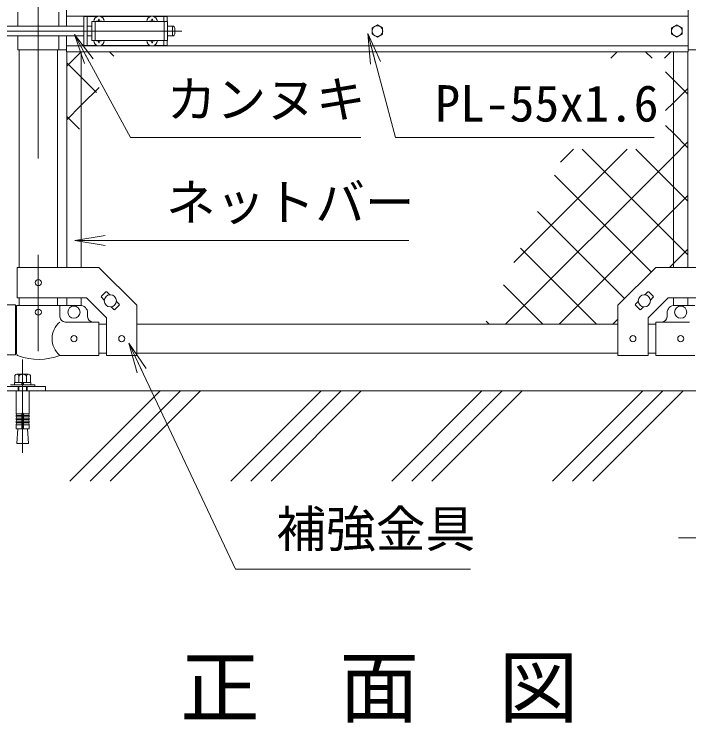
# Model space of a CAD drawing. Units: millimetres, scale not verified. Extents: x -4200 to 4200, y -2970 to 2970.
# Drawn here: x -2585 to -1696, y -477 to 459 of the extents above; entities that cross this region are included whole.
import ezdxf
from ezdxf.enums import TextEntityAlignment as Align

# ---------------------------------------------------------------- set-up
doc = ezdxf.new("R2010")
doc.units = ezdxf.units.MM
doc.header["$LTSCALE"] = 20
doc.linetypes.add('DASHED', pattern=[7.5, 6, -1.5])
doc.linetypes.add('USER1', pattern=[50.8, 31.75, -6.35, 6.35, -6.35])
doc.layers.add('0-0_D-TTL-TXT', color=7, linetype='Continuous')
for name, color, linetype, lineweight in [('0-1_D-BMK', 2, 'USER1', 13), ('0-2_D-STR1', 1, 'Continuous', 18), ('0-3_D-STR3', 3, 'Continuous', 13), ('0-4_D-STR-DIM', 7, 'Continuous', 9), ('0-5_0', 3, 'Continuous', 18), ('0-6_D-STR-TXT', 7, 'Continuous', 9), ('0-7_D-STR2', 7, 'Continuous', 9), ('0-9_D-BGD', 7, 'Continuous', 9)]:
    doc.layers.add(name, color=color, linetype=linetype, lineweight=lineweight)
doc.styles.add('ＭＳ ゴシック', font='')
doc.styles.get('ＭＳ ゴシック').set_extended_font_data('MS Gothic')

# ---------------------------------------------------------------- blocks, each defined once
blk = doc.blocks.new('_Open')
at = {"layer": '0-5_0', "color": 7, "lineweight": 9}
blk.add_line((-20, 3.33), (0, 0), dxfattribs=at)
blk.add_lwpolyline([(-20, -3.33), (0, 0), (-20, 0)], dxfattribs=at)

msp = doc.modelspace()

# ---------------------------------------------------------------- linework, layer by layer
at = {"layer": '0-1_D-BMK'}
for p, q in [((-2553.4, 903.1), (-2553.4, -35.29)), ((-2684.09, 436.37), (-2364.09, 436.37)), ((-2574.05, 2.97), (-2574.05, -120.04))]:
    msp.add_line(p, q, dxfattribs=at)
at = {"layer": '0-2_D-STR1'}
for p, q in [((-2578.8, 411.37), (-2578.8, 124.42)), ((-2528, 411.37), (-2528, 124.42)), ((-2578.8, 84.42), (-2578.8, 74.37)), ((-2528, 84.42), (-2528, 74.37)), ((-2473.4, 49.37), (-2463.4, 49.37)), ((-2423.4, 49.37), (-1789.2, 49.37)), ((-1749.2, 49.37), (-1739.2, 49.37)), ((-2473.4, 11.37), (-2463.4, 11.37)), ((-2423.4, 11.37), (-1789.2, 11.37)), ((-1749.2, 11.37), (-1739.2, 11.37))]:
    msp.add_line(p, q, dxfattribs=at)
at = {"layer": '0-3_D-STR3'}
for p, q in [((-2580.4, 461.37), (-2580.4, 442.87)), ((-2526.4, 461.37), (-2526.4, 442.87)), ((-2516.3, 442.87), (-2516.3, 463.87)), ((-1696.3, 408.87), (-1696.3, 463.87)), ((-2516.3, 455.87), (-1696.3, 455.87)), ((-2493.4, 455.37), (-2493.4, 417.37)), ((-2493.4, 455.37), (-2475.99, 455.37)), ((-2488.9, 455.37), (-2488.9, 417.37)), ((-2475.25, 449.28), (-2476.55, 449.26)), ((-2476.55, 449.26), (-2476.55, 448.87)), ((-2473.79, 452.02), (-2473.81, 450.72)), ((-2473.79, 452.02), (-2473, 452.02)), ((-2473, 452.02), (-2472.98, 450.72)), ((-2470.8, 455.37), (-2405.99, 455.37)), ((-2405.25, 449.28), (-2406.55, 449.26)), ((-2406.55, 449.26), (-2406.55, 448.87)), ((-2403.79, 452.02), (-2403.81, 450.72)), ((-2403.79, 452.02), (-2403, 452.02)), ((-2403, 452.02), (-2402.98, 450.72)), ((-2401.54, 449.28), (-2400.25, 449.26)), ((-2400.8, 455.37), (-2383.4, 455.37)), ((-2400.25, 449.26), (-2400.25, 448.87)), ((-2387.9, 455.37), (-2387.9, 448.87)), ((-2383.4, 455.37), (-2383.4, 448.87)), ((-2616.75, 442.87), (-2493.4, 442.87)), ((-2488.9, 442.87), (-2482.9, 442.87)), ((-2482.9, 448.87), (-2482.9, 423.87)), ((-2482.9, 448.87), (-2382.9, 448.87)), ((-2382.9, 448.87), (-2382.9, 423.87)), ((-2382.9, 442.87), (-2376.4, 442.87)), ((-2376.4, 442.87), (-2376.4, 429.87)), ((-2373.4, 439.87), (-2373.4, 432.87)), ((-2616.75, 429.87), (-2493.4, 429.87)), ((-2580.4, 429.87), (-2580.4, 411.37)), ((-2526.4, 429.87), (-2526.4, 411.37)), ((-2516.3, 408.87), (-2516.3, 429.87)), ((-2488.9, 429.87), (-2482.9, 429.87)), ((-2482.9, 423.87), (-2382.9, 423.87)), ((-2476.55, 423.47), (-2476.55, 423.87)), ((-2475.25, 423.45), (-2476.55, 423.47)), ((-2473.79, 420.72), (-2473.81, 422.01)), ((-2473, 420.72), (-2472.98, 422.01)), ((-2471.54, 423.45), (-2470.25, 423.47)), ((-2470.25, 423.47), (-2470.25, 423.87)), ((-2406.55, 423.47), (-2406.55, 423.87)), ((-2405.25, 423.45), (-2406.55, 423.47)), ((-2403.79, 420.72), (-2403.81, 422.01)), ((-2403, 420.72), (-2402.98, 422.01)), ((-2401.54, 423.45), (-2400.25, 423.47)), ((-2400.25, 423.47), (-2400.25, 423.87)), ((-2387.9, 423.87), (-2387.9, 417.37)), ((-2383.4, 423.87), (-2383.4, 417.37)), ((-2382.9, 429.87), (-2376.4, 429.87)), ((-2516.3, 416.87), (-1696.3, 416.87)), ((-2493.4, 417.37), (-2475.99, 417.37)), ((-2473.79, 420.72), (-2473, 420.72)), ((-2470.8, 417.37), (-2405.99, 417.37)), ((-2403.79, 420.72), (-2403, 420.72)), ((-2400.8, 417.37), (-2383.4, 417.37)), ((-2580.4, 411.37), (-2516.3, 411.37)), ((-2516.3, 408.87), (-1696.3, 408.87)), ((-2515.9, 408.87), (-2515.9, 124.42)), ((-2496.9, 408.87), (-2496.9, 124.42)), ((-1715.7, 408.87), (-1715.7, 124.42)), ((-1696.7, 408.87), (-1696.7, 124.42)), ((-1632.2, 411.37), (-1696.3, 411.37)), ((-2581.1, 84.42), (-2581.1, 124.42)), ((-2581.1, 84.42), (-2489.96, 84.42)), ((-2515.9, 84.42), (-2515.9, 74.37)), ((-2496.9, 84.42), (-2496.9, 74.37)), ((-2489.96, 84.42), (-2463.4, 57.85)), ((-2470.06, 86.43), (-2464.41, 92.08)), ((-2470.06, 85.01), (-2466.35, 81.3)), ((-2462.99, 92.08), (-2459.28, 88.37)), ((-1749.6, 92.08), (-1753.32, 88.37)), ((-1722.63, 84.42), (-1749.2, 57.85)), ((-1742.53, 86.43), (-1748.19, 92.08)), ((-1742.53, 85.01), (-1746.24, 81.3)), ((-1631.5, 84.42), (-1722.63, 84.42)), ((-1715.7, 84.42), (-1715.7, 74.37)), ((-1696.7, 84.42), (-1696.7, 74.37)), ((-2583.35, 75.07), (-2674.05, 75.07)), ((-2583.35, 75.07), (-2583.35, 9.07)), ((-2450.44, 79.54), (-2446.73, 75.82)), ((-1762.15, 79.54), (-1765.86, 75.82)), ((-2581.95, 74.37), (-2524.85, 74.37)), ((-2581.95, 74.37), (-2581.95, 10.67)), ((-2524.85, 74.37), (-2524.85, 59.37)), ((-2524.85, 74.37), (-2498.4, 74.37)), ((-2457.52, 72.47), (-2453.8, 68.75)), ((-2452.39, 68.75), (-2446.73, 74.41)), ((-2423.4, 8.17), (-2423.4, 74.42)), ((-1789.2, 8.17), (-1789.2, 74.42)), ((-1760.21, 68.75), (-1765.86, 74.41)), ((-1755.08, 72.47), (-1758.79, 68.75)), ((-1687.75, 74.37), (-1714.2, 74.37)), ((-2488.4, 59.37), (-2488.4, 64.37)), ((-2463.4, 8.17), (-2463.4, 57.85)), ((-1749.2, 8.17), (-1749.2, 57.85)), ((-1724.2, 59.37), (-1724.2, 64.37)), ((-2473.4, 52.37), (-2517.85, 52.37)), ((-2473.4, 8.37), (-2473.4, 52.37)), ((-1739.2, 52.37), (-1694.75, 52.37)), ((-1739.2, 8.37), (-1739.2, 52.37)), ((-2583.35, 9.07), (-2699.05, 9.07)), ((-2473.4, 8.37), (-2524.85, 8.37)), ((-2463.4, 8.17), (-2423.4, 8.17)), ((-1749.2, 8.17), (-1789.2, 8.17)), ((-1739.2, 8.37), (-1687.75, 8.37)), ((-2566.25, -16.53), (-2581.84, -16.53)), ((-2580.05, -16.53), (-2568.05, -16.53)), ((-2563.3, -27.33), (-2584.8, -27.33)), ((-2584.8, -27.33), (-2584.8, -30.33)), ((-2584.44, -19.03), (-2584.44, -27.33)), ((-2584.44, -27.33), (-2563.65, -27.33)), ((-2579.24, -27.33), (-2579.24, -19.03)), ((-2575.55, -27.33), (-2574.74, -30.33)), ((-2572.55, -30.33), (-2573.35, -27.33)), ((-2568.85, -27.33), (-2568.85, -19.03)), ((-2563.65, -27.33), (-2563.65, -19.03)), ((-2563.3, -30.33), (-2563.3, -27.33)), ((-2558.05, -30.33), (-2590.05, -30.33)), ((-2584.8, -30.33), (-2563.3, -30.33)), ((-2580.04, -32.63), (-2580.04, -38.63)), ((-2578.96, -38.63), (-2578.96, -32.63)), ((-2569.12, -38.63), (-2569.12, -32.63)), ((-2568.04, -38.63), (-2568.04, -32.63)), ((-2558.05, -32.63), (-2558.05, -30.33)), ((-2582.7, -38.63), (-2582.7, -68.67)), ((-2565.4, -38.63), (-2565.4, -68.67)), ((-2575.05, -68.67), (-2582.7, -68.67)), ((-2582.7, -71.17), (-2582.26, -68.71)), ((-2582.7, -71.17), (-2575.05, -71.17)), ((-2582.7, -71.17), (-2582.7, -72.67)), ((-2582.7, -72.67), (-2575.05, -72.67)), ((-2582.7, -75.17), (-2582.26, -72.71)), ((-2575.05, -68.67), (-2575.05, -88.63)), ((-2573.05, -68.67), (-2565.4, -68.67)), ((-2573.05, -68.67), (-2573.05, -88.63)), ((-2565.4, -71.17), (-2573.05, -71.17)), ((-2565.4, -72.67), (-2573.05, -72.67)), ((-2565.4, -71.17), (-2565.83, -68.71)), ((-2565.4, -75.17), (-2565.83, -72.71)), ((-2565.4, -71.17), (-2565.4, -72.67)), ((-2582.7, -75.17), (-2575.05, -75.17)), ((-2582.7, -75.17), (-2582.7, -76.67)), ((-2582.7, -76.67), (-2575.05, -76.67)), ((-2582.7, -79.17), (-2582.26, -76.71)), ((-2582.7, -79.17), (-2575.05, -79.17)), ((-2582.7, -79.17), (-2582.7, -80.67)), ((-2582.7, -83.13), (-2582.26, -80.67)), ((-2582.7, -80.67), (-2575.05, -80.67)), ((-2582.7, -83.13), (-2575.05, -83.13)), ((-2582.7, -83.13), (-2582.7, -88.63)), ((-2565.4, -75.17), (-2573.05, -75.17)), ((-2565.4, -76.67), (-2573.05, -76.67)), ((-2565.4, -79.17), (-2573.05, -79.17)), ((-2565.4, -80.67), (-2573.05, -80.67)), ((-2565.4, -83.13), (-2573.05, -83.13)), ((-2565.4, -79.17), (-2565.83, -76.71)), ((-2565.4, -83.13), (-2565.83, -80.67)), ((-2565.4, -75.17), (-2565.4, -76.67)), ((-2565.4, -79.17), (-2565.4, -80.67)), ((-2565.4, -83.13), (-2565.4, -88.63)), ((-2582.7, -88.63), (-2565.4, -88.63)), ((-2580.54, -88.63), (-2581.62, -107.73)), ((-2567.55, -88.63), (-2566.47, -107.73)), ((-2566.47, -107.73), (-2581.62, -107.73))]:
    msp.add_line(p, q, dxfattribs=at)
at = {"layer": '0-3_D-STR3', "linetype": 'DASHED'}
for p, q in [((-2478.4, 448.87), (-2478.4, 423.87)), ((-2387.4, 448.87), (-2387.4, 423.87))]:
    msp.add_line(p, q, dxfattribs=at)
at = {"layer": '0-3_D-STR3'}
for points in [[(-2471.54, 449.28), (-2470.25, 449.26), (-2470.25, 448.87)], [(-2581.1, 124.42), (-2473.4, 124.42), (-2423.4, 74.42)], [(-1631.5, 124.42), (-1739.2, 124.42), (-1789.2, 74.42)]]:
    msp.add_lwpolyline(points, dxfattribs=at)
for points in [[(-2106.3, 444.47), (-2113.31, 440.42), (-2113.31, 432.32), (-2106.3, 428.27), (-2099.28, 432.32), (-2099.28, 440.42)], [(-1711.3, 444.47), (-1718.31, 440.42), (-1718.31, 432.32), (-1711.3, 428.27), (-1704.28, 432.32), (-1704.28, 440.42)], [(-2694.05, -38.63), (-2544.05, -38.63), (-2544.05, -32.63), (-2694.05, -32.63)]]:
    msp.add_lwpolyline(points, close=True, dxfattribs=at)
for centre, radius in [((-2106.3, 436.37), 7.03), ((-1711.3, 436.37), 7.03), ((-2553.4, 104.42), 4), ((-2458.4, 80.42), 8), ((-1754.2, 80.42), 8), ((-2553.4, 65.37), 4), ((-2506.4, 65.37), 8), ((-1706.2, 65.37), 8), ((-2506.4, 30.37), 4), ((-2443.4, 30.42), 4), ((-1769.2, 30.42), 4), ((-1706.2, 30.37), 4)]:
    msp.add_circle(centre, radius, dxfattribs=at)
for centre, radius, start, end in [((-2473.4, 448.87), 7, 0, 180), ((-2475.3, 450.77), 1.49, 270, 0), ((-2471.49, 450.77), 1.49, 180, 270), ((-2403.4, 448.87), 7, 0, 180), ((-2405.3, 450.77), 1.49, 270, 0), ((-2401.49, 450.77), 1.49, 180, 270), ((-2376.4, 439.87), 3, 0, 90), ((-2376.4, 432.87), 3, 270, 0), ((-2473.4, 423.87), 7, 180, 0), ((-2475.3, 421.96), 1.49, 0, 90), ((-2471.49, 421.96), 1.49, 90, 180), ((-2403.4, 423.87), 7, 180, 0), ((-2405.3, 421.96), 1.49, 0, 90), ((-2401.49, 421.96), 1.49, 90, 180), ((-2469.36, 85.72), 1, 135, 225), ((-2463.7, 91.38), 1, 45, 135), ((-1748.89, 91.38), 1, 45, 135), ((-1743.24, 85.72), 1, 315, 45), ((-2447.44, 75.11), 1, 315, 45), ((-1765.16, 75.11), 1, 135, 225), ((-2498.4, 64.37), 10, 0, 90), ((-2453.09, 69.46), 1, 225, 315), ((-1759.5, 69.46), 1, 225, 315), ((-1714.2, 64.37), 10, 90, 180), ((-2517.85, 59.37), 7, 180, 270), ((-2481.4, 59.37), 7, 180, 270), ((-1731.2, 59.37), 7, 270, 0), ((-2506.65, 30.37), 28.55, 129.59418, 230.40582), ((-2578.65, 10.67), 3.3, 180, 250.77949), ((-2553.4, 83.1), 80, 250.77949, 290.9084), ((-2581.84, -19.13), 2.6, 2.20423, 177.79577), ((-2574.05, -23.18), 6.65, 38.61324, 141.38676), ((-2566.25, -19.13), 2.6, 2.20423, 177.79577), ((-2574.05, -68.67), 1, 0, 180)]:
    msp.add_arc(centre, radius, start, end, dxfattribs=at)
at = {"layer": '0-4_D-STR-DIM'}
msp.add_line((-1669.05, -232.54), (-1709.05, -232.54), dxfattribs=at)
at = {"layer": '0-6_D-STR-TXT'}
msp.add_line((-2064.55, 159.87), (-2503.14, 159.87), dxfattribs=at)
for points in [[(-1741.11, 295.68), (-2082.39, 295.68), (-2118.49, 431.26)], [(-2128.03, 295.68), (-2432, 295.68), (-2504.81, 430.08)], [(-1983.44, -273.72), (-2293.5, -273.72), (-2433.18, 22.6)]]:
    msp.add_lwpolyline(points, dxfattribs=at)
at = {"layer": '0-7_D-STR2'}
for p, q in [((-2515.9, 390.05), (-2497.08, 408.87)), ((-2454, 403.3), (-2459.57, 408.87)), ((-1798.38, 400.46), (-1789.97, 408.87)), ((-1744.05, 400.46), (-1752.46, 408.87)), ((-1727.67, 400.46), (-1719.26, 408.87)), ((-2498.97, 306.85), (-2515.9, 323.77)), ((-1715.7, 271.01), (-1696.7, 290.01)), ((-1926.4, 131.02), (-1776.96, 280.46)), ((-1864.61, 263.51), (-1847.67, 280.46)), ((-1715.7, 159.97), (-1836.18, 280.46)), ((-1715.7, 230.68), (-1765.47, 280.46)), ((-1937.34, 49.37), (-1715.7, 271.01)), ((-1745.03, 118.59), (-1872.67, 246.23)), ((-1696.7, 211.68), (-1715.7, 230.68)), ((-1715.7, 200.3), (-1696.7, 219.3)), ((-1780.38, 83.23), (-1895.16, 198.01)), ((-1866.63, 49.37), (-1715.7, 200.3)), ((-1696.7, 140.97), (-1715.7, 159.97)), ((-1817.23, 49.37), (-1917.65, 149.79)), ((-1887.94, 49.37), (-1940.13, 101.56)), ((-1958.65, 49.37), (-1962.62, 53.34)), ((-1795.92, 49.37), (-1789.2, 56.09))]:
    msp.add_line(p, q, dxfattribs=at)
for points in [[(-2476.49, 355.08), (-2496.9, 375.48), (-2515.9, 394.48)], [(-1696.7, 353.1), (-1715.7, 372.1), (-1726.07, 382.47)], [(-2515.9, 319.34), (-2496.9, 338.34), (-2473.28, 361.96)], [(-1726.07, 331.35), (-1715.7, 341.72), (-1696.7, 360.72)], [(-1696.7, 282.39), (-1715.7, 301.39), (-1726.07, 311.76)], [(-1720.87, 124.42), (-1715.7, 129.59), (-1696.7, 148.59)]]:
    msp.add_lwpolyline(points, dxfattribs=at)
at = {"layer": '0-9_D-BGD'}
for p, q in [((-1234.05, -38.63), (-2969.05, -38.63)), ((-2511.64, -157.69), (-2392.58, -38.63)), ((-2485.12, -157.69), (-2366.06, -38.63)), ((-2458.61, -157.69), (-2339.55, -38.63)), ((-2299.51, -157.69), (-2180.45, -38.63)), ((-2272.99, -157.69), (-2153.93, -38.63)), ((-2246.47, -157.69), (-2127.41, -38.63)), ((-2087.38, -157.69), (-1968.31, -38.63)), ((-2060.86, -157.69), (-1941.8, -38.63)), ((-2034.34, -157.69), (-1915.28, -38.63)), ((-1875.24, -157.69), (-1756.18, -38.63)), ((-1848.73, -157.69), (-1729.67, -38.63)), ((-1822.21, -157.69), (-1703.15, -38.63))]:
    msp.add_line(p, q, dxfattribs=at)

# ---------------------------------------------------------------- block references
at = {"layer": '0-6_D-STR-TXT', "xscale": 2, "yscale": 2}
for p, rotation in [((-2505.76, 431.84), 118.44451), ((-2119.01, 433.19), 104.91069), ((-2505.14, 159.87), 180), ((-2434.03, 24.41), 115.23829)]:
    msp.add_blockref('_Open', p, dxfattribs=dict(at, rotation=rotation))

# ---------------------------------------------------------------- texts
at = {"layer": '0-0_D-TTL-TXT', "style": 'ＭＳ ゴシック'}
msp.add_text('正\u3000面\u3000図', height=76.98, dxfattribs=at).set_placement((-2366.29, -491.23), align=Align.BOTTOM_LEFT)
at = {"layer": '0-6_D-STR-TXT', "style": 'ＭＳ ゴシック'}
for s, p in [('カンヌキ', (-2384.12, 307.76)), ('PL-55x1.6', (-2029.94, 302.43)), ('ネットバー', (-2385.11, 171.82)), ('補強金具', (-2239.53, -259.11))]:
    msp.add_text(s, height=48.09, dxfattribs=at).set_placement(p, align=Align.BOTTOM_LEFT)

doc.saveas('drawing.dxf')
